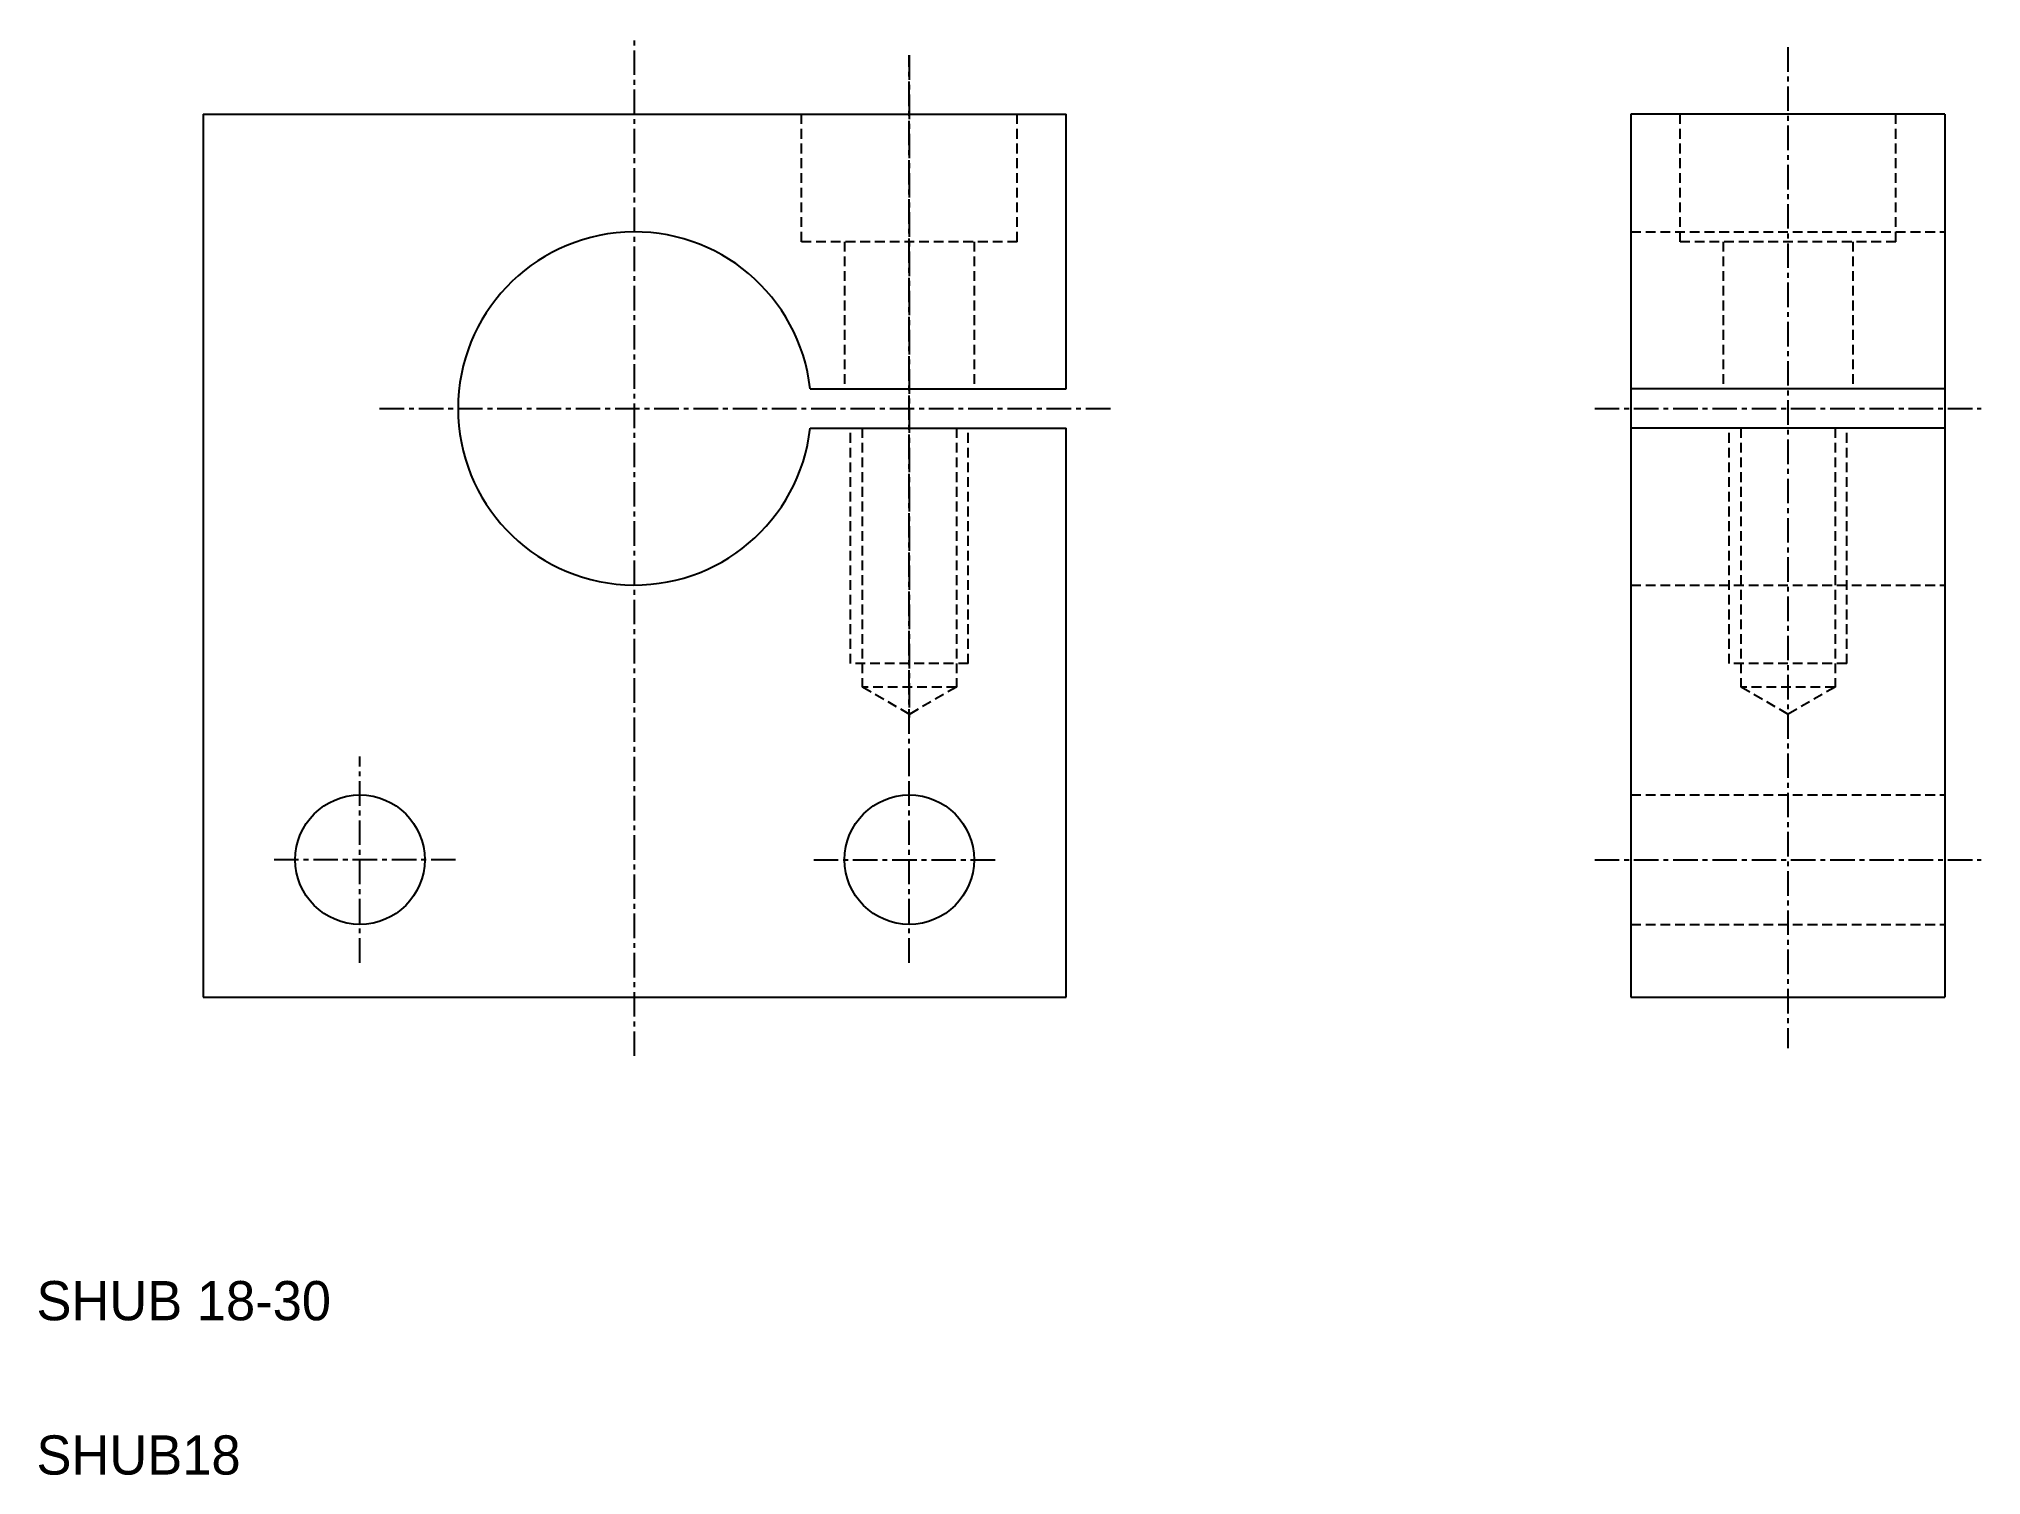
# Model space of a CAD drawing. Extents: x 55.1 to 154.1, y 74.3 to 147.5.
import ezdxf

# ---------------------------------------------------------------- set-up
doc = ezdxf.new("R2010")
doc.units = 0
doc.linetypes.add('CENTER', pattern=[2, 1.25, -0.25, 0.25, -0.25])
doc.linetypes.add('DASHED', pattern=[0.75, 0.5, -0.25])
doc.layers.get('0').update_dxf_attribs({"linetype": 'CONTINUOUS'})
doc.layers.add('CENTER', color=1, linetype='CENTER')

msp = doc.modelspace()

# ---------------------------------------------------------------- linework, layer by layer
at = {"color": 7, "linetype": 'CONTINUOUS'}
for p, q in [((63.49, 143.702), (107.49, 143.702)), ((63.49, 143.702), (63.49, 98.702)), ((107.49, 129.702), (107.49, 143.702)), ((136.275, 143.702), (136.275, 98.702)), ((152.275, 143.702), (136.275, 143.702)), ((152.275, 143.702), (152.275, 98.702)), ((94.434, 129.702), (107.49, 129.702)), ((152.275, 129.702), (136.275, 129.702)), ((94.434, 127.702), (107.49, 127.702)), ((107.49, 98.702), (107.49, 127.702)), ((152.275, 127.702), (136.275, 127.702)), ((63.49, 98.702), (107.49, 98.702)), ((136.275, 98.702), (152.275, 98.702))]:
    msp.add_line(p, q, dxfattribs=at)
at = {"color": 3, "linetype": 'DASHED'}
for p, q in [((93.99, 137.202), (93.99, 143.702)), ((104.99, 137.202), (104.99, 143.702)), ((138.775, 137.202), (138.775, 143.702)), ((149.775, 137.202), (149.775, 143.702)), ((136.275, 137.702), (152.275, 137.702)), ((104.99, 137.202), (93.99, 137.202)), ((96.19, 137.202), (96.19, 129.702)), ((102.79, 137.202), (102.79, 129.702)), ((149.775, 137.202), (138.775, 137.202)), ((140.975, 137.202), (140.975, 129.702)), ((147.575, 137.202), (147.575, 129.702)), ((96.49, 115.702), (96.49, 127.702)), ((97.09, 127.702), (97.09, 114.502)), ((101.89, 127.702), (101.89, 114.502)), ((102.49, 115.702), (102.49, 127.702)), ((141.275, 115.702), (141.275, 127.702)), ((141.875, 127.702), (141.875, 114.502)), ((146.675, 127.702), (146.675, 114.502)), ((147.275, 115.702), (147.275, 127.702)), ((136.275, 119.702), (152.275, 119.702)), ((102.49, 115.702), (96.49, 115.702)), ((147.275, 115.702), (141.275, 115.702)), ((101.89, 114.502), (97.09, 114.502)), ((99.49, 113.116), (97.09, 114.502)), ((101.89, 114.502), (99.49, 113.116)), ((146.675, 114.502), (141.875, 114.502)), ((144.275, 113.116), (141.875, 114.502)), ((146.675, 114.502), (144.275, 113.116)), ((136.275, 109.002), (152.275, 109.002)), ((136.275, 102.402), (152.275, 102.402))]:
    msp.add_line(p, q, dxfattribs=at)
at = {"color": 7, "linetype": 'CONTINUOUS'}
for centre in [(71.49, 105.702), (99.49, 105.702)]:
    msp.add_circle(centre, 3.3, dxfattribs=at)
msp.add_arc((85.49, 128.702), 9, 6.37937, 353.62063, dxfattribs=at)
at = {"layer": 'CENTER', "color": 1, "linetype": 'CENTER'}
for p, q in [((85.49, 95.702), (85.49, 147.542)), ((99.49, 110.116), (99.49, 146.702)), ((99.49, 146.702), (99.49, 112.702)), ((144.275, 147.117), (144.275, 96.09)), ((72.49, 128.702), (109.99, 128.702)), ((134.427, 128.702), (154.123, 128.702)), ((71.49, 100.451), (71.49, 110.953)), ((99.49, 100.451), (99.49, 110.953)), ((76.363, 105.702), (67.031, 105.702)), ((94.616, 105.702), (103.948, 105.702)), ((134.427, 105.702), (154.123, 105.702))]:
    msp.add_line(p, q, dxfattribs=at)

# ---------------------------------------------------------------- texts
at = {"color": 7, "linetype": 'CONTINUOUS'}
for s, p in [('SHUB 18-30', (55, 82.224)), ('SHUB18', (55, 74.358))]:
    msp.add_text(s, height=2, dxfattribs=at).set_placement(p)

doc.saveas('drawing.dxf')
